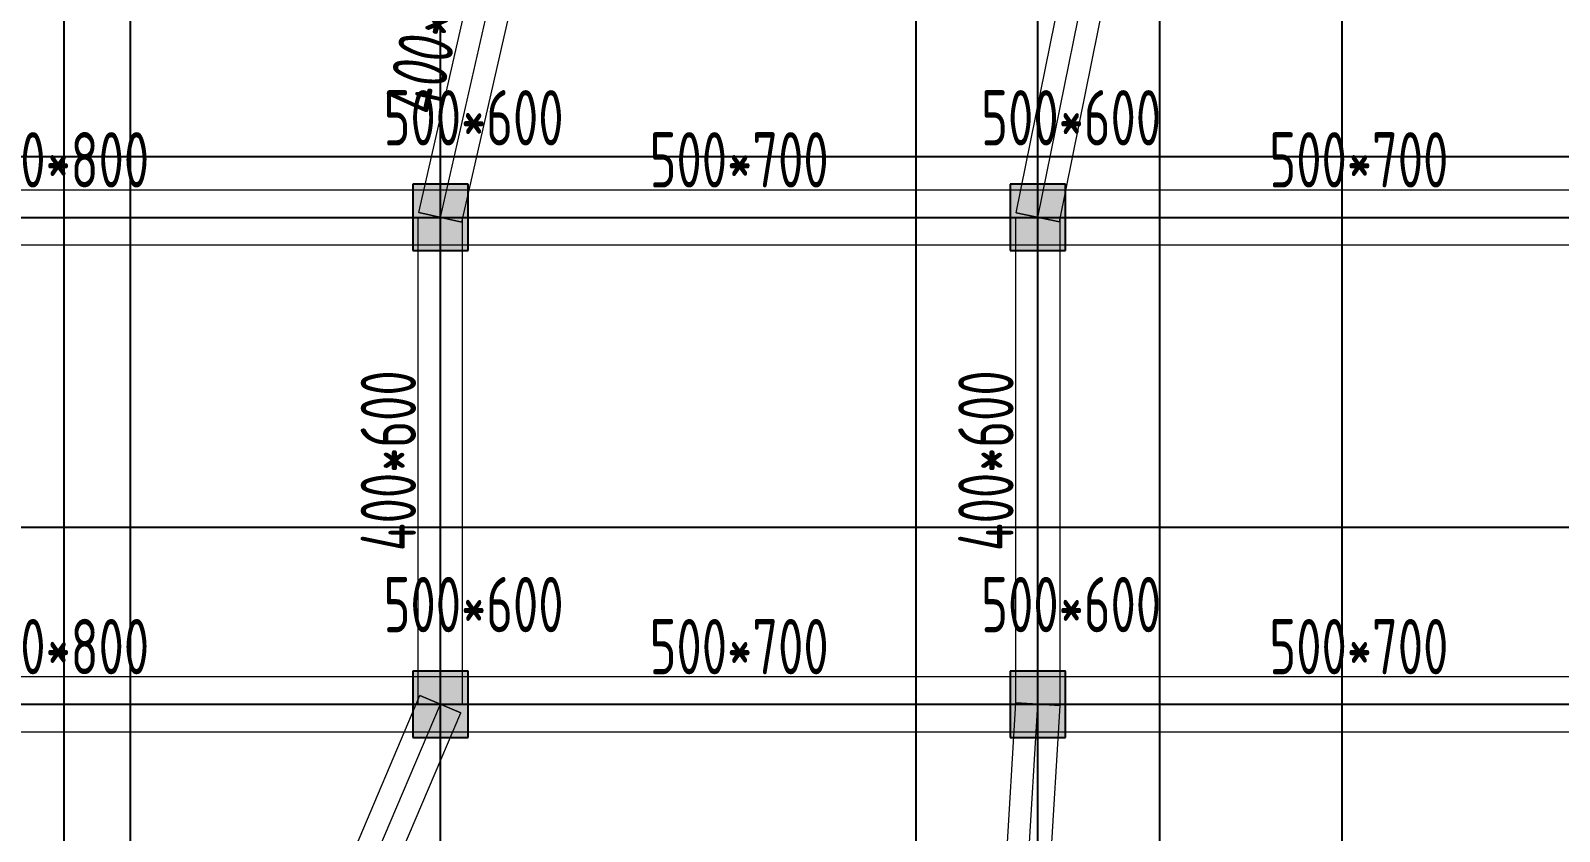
# Model space of a CAD drawing. Extents: x 369444 to 684549, y -549309 to 575337.
# Drawn here: x 474271 to 488087, y 417007 to 424245 of the extents above; entities that cross this region are included whole.
import ezdxf

# ---------------------------------------------------------------- set-up
doc = ezdxf.new("R2010")
doc.units = 0
doc.header["$LTSCALE"] = 1000
doc.header["$MEASUREMENT"] = 0
for name, color, linetype, lineweight, true_color in [('-1-0-1', 7, 'Continuous', 0, 0xc0c0c0), ('-1-1-2', 7, 'Continuous', 0, 0xc0c0c0), ('-2-0-1', 1, 'Continuous', 0, 0xff0000), ('-2-1-2', 9, 'Continuous', 0, 0x808080), ('11-6-1', 2, 'Continuous', 0, 0xffff00), ('11-6-2', 2, 'Continuous', 0, 0xffff00), ('11-6-5', 2, 'Continuous', 0, 0xffff00), ('12-6-1', 4, 'Continuous', 0, 0x00ffff), ('12-6-2', 4, 'Continuous', 0, 0x00ffff), ('12-6-5', 4, 'Continuous', 0, 0x00ffff)]:
    doc.layers.add(name, color=color, linetype=linetype, lineweight=lineweight, true_color=true_color)
for name, color, linetype in [('A-WALL-HATCH', 8, 'Continuous'), ('COLUMN', 9, 'Continuous'), ('DOTE', 1, 'Continuous')]:
    doc.layers.add(name, color=color, linetype=linetype)
doc.styles.add('yjkcad', font='yjkeng.shx', dxfattribs={"width": 0.7, "height": 250, "bigfont": 'yjkchn.shx'})

msp = doc.modelspace()

# ---------------------------------------------------------------- hatches: boundary and pattern name
at = {"layer": 'A-WALL-HATCH'}
for points in [[(478224.7, 422256.6), (478224.7, 422856.6), (477724.7, 422856.6), (477724.7, 422256.6)], [(483624.7, 422256.6), (483624.7, 422856.6), (483124.7, 422856.6), (483124.7, 422256.6)], [(478224.7, 417856.6), (478224.7, 418456.6), (477724.7, 418456.6), (477724.7, 417856.6)], [(483624.7, 417856.6), (483624.7, 418456.6), (483124.7, 418456.6), (483124.7, 417856.6)]]:
    msp.add_hatch(color=256, dxfattribs=at).paths.add_polyline_path(points)

# ---------------------------------------------------------------- linework, layer by layer
at = {"layer": '-1-0-1', "color": 0}
for p in [(477974.3, 422557.1, -3600), (483374.3, 422557.1, -3600), (477974.3, 418157.1, -3600), (483374.3, 418157.1, -3600)]:
    msp.add_point(p, dxfattribs=at)
at = {"layer": '-1-1-2', "color": 0}
for p, q in [((477974.3, 422557.1, -3600), (477974.3, 422557.1)), ((483374.3, 422557.1, -3600), (483374.3, 422557.1)), ((477974.3, 418157.1, -3600), (477974.3, 418157.1)), ((483374.3, 418157.1, -3600), (483374.3, 418157.1))]:
    msp.add_line(p, q, dxfattribs=at)
at = {"layer": '-2-0-1', "color": 0}
for p, q in [((483374.3, 422557.1, -3600), (484474.3, 428007.1, -3600)), ((477974.3, 422557.1, -3600), (478724.4, 425856.9, -3600)), ((471074.3, 422557.1, -3600), (477974.3, 422557.1, -3600)), ((477974.3, 418157.1, -3600), (477974.3, 422557.1, -3600)), ((477974.3, 422557.1, -3600), (483374.3, 422557.1, -3600)), ((483374.3, 418157.1, -3600), (483374.3, 422557.1, -3600)), ((483374.3, 422557.1, -3600), (489174.3, 422557.1, -3600)), ((471074.3, 418157.1, -3600), (477974.3, 418157.1, -3600)), ((475174.3, 411557.1, -3600), (477974.3, 418157.1, -3600)), ((477974.3, 418157.1, -3600), (483374.3, 418157.1, -3600)), ((482974.3, 411557.1, -3600), (483374.3, 418157.1, -3600)), ((483374.3, 418157.1, -3600), (489174.3, 418157.1, -3600))]:
    msp.add_line(p, q, dxfattribs=at)
at = {"layer": '-2-1-2', "color": 0}
for p, q in [((483374.3, 422557.1), (484474.3, 428007.1)), ((477974.3, 422557.1), (478724.4, 425856.9)), ((471074.3, 422557.1), (477974.3, 422557.1)), ((477974.3, 418157.1), (477974.3, 422557.1)), ((477974.3, 422557.1), (483374.3, 422557.1)), ((483374.3, 418157.1), (483374.3, 422557.1)), ((483374.3, 422557.1), (489174.3, 422557.1)), ((471074.3, 418157.1), (477974.3, 418157.1)), ((475174.3, 411557.1), (477974.3, 418157.1)), ((477974.3, 418157.1), (483374.3, 418157.1)), ((482974.3, 411557.1), (483374.3, 418157.1)), ((483374.3, 418157.1), (489174.3, 418157.1))]:
    msp.add_line(p, q, dxfattribs=at)
at = {"layer": '11-6-1', "color": 0}
for p, q in [((477724.3, 422857.1), (477724.3, 422257.1)), ((478224.3, 422857.1), (477724.3, 422857.1)), ((477724.3, 422857.1, -3600), (477724.3, 422257.1, -3600)), ((478224.3, 422857.1, -3600), (477724.3, 422857.1, -3600)), ((477724.3, 422857.1, -3600), (477724.3, 422857.1)), ((478224.3, 422257.1), (478224.3, 422857.1)), ((478224.3, 422257.1, -3600), (478224.3, 422857.1, -3600)), ((478224.3, 422857.1, -3600), (478224.3, 422857.1)), ((483124.3, 422857.1), (483124.3, 422257.1)), ((483624.3, 422857.1), (483124.3, 422857.1)), ((483124.3, 422857.1, -3600), (483124.3, 422257.1, -3600)), ((483624.3, 422857.1, -3600), (483124.3, 422857.1, -3600)), ((483124.3, 422857.1, -3600), (483124.3, 422857.1)), ((483624.3, 422257.1), (483624.3, 422857.1)), ((483624.3, 422257.1, -3600), (483624.3, 422857.1, -3600)), ((483624.3, 422857.1, -3600), (483624.3, 422857.1)), ((477724.3, 422257.1), (478224.3, 422257.1)), ((477724.3, 422257.1, -3600), (478224.3, 422257.1, -3600)), ((477724.3, 422257.1, -3600), (477724.3, 422257.1)), ((478224.3, 422257.1, -3600), (478224.3, 422257.1)), ((483124.3, 422257.1), (483624.3, 422257.1)), ((483124.3, 422257.1, -3600), (483624.3, 422257.1, -3600)), ((483124.3, 422257.1, -3600), (483124.3, 422257.1)), ((483624.3, 422257.1, -3600), (483624.3, 422257.1)), ((477724.3, 418457.1), (477724.3, 417857.1)), ((478224.3, 418457.1), (477724.3, 418457.1)), ((477724.3, 418457.1, -3600), (477724.3, 417857.1, -3600)), ((478224.3, 418457.1, -3600), (477724.3, 418457.1, -3600)), ((477724.3, 418457.1, -3600), (477724.3, 418457.1)), ((478224.3, 417857.1), (478224.3, 418457.1)), ((478224.3, 417857.1, -3600), (478224.3, 418457.1, -3600)), ((478224.3, 418457.1, -3600), (478224.3, 418457.1)), ((483124.3, 418457.1), (483124.3, 417857.1)), ((483624.3, 418457.1), (483124.3, 418457.1)), ((483124.3, 418457.1, -3600), (483124.3, 417857.1, -3600)), ((483624.3, 418457.1, -3600), (483124.3, 418457.1, -3600)), ((483124.3, 418457.1, -3600), (483124.3, 418457.1)), ((483624.3, 417857.1), (483624.3, 418457.1)), ((483624.3, 417857.1, -3600), (483624.3, 418457.1, -3600)), ((483624.3, 418457.1, -3600), (483624.3, 418457.1)), ((477724.3, 417857.1), (478224.3, 417857.1)), ((477724.3, 417857.1, -3600), (478224.3, 417857.1, -3600)), ((477724.3, 417857.1, -3600), (477724.3, 417857.1)), ((478224.3, 417857.1, -3600), (478224.3, 417857.1)), ((483124.3, 417857.1), (483624.3, 417857.1)), ((483124.3, 417857.1, -3600), (483624.3, 417857.1, -3600)), ((483124.3, 417857.1, -3600), (483124.3, 417857.1)), ((483624.3, 417857.1, -3600), (483624.3, 417857.1))]:
    msp.add_line(p, q, dxfattribs=at)
at = {"layer": '11-6-2', "color": 0}
for p, q in [((477974.3, 422557.1, -3600), (477974.3, 422557.1)), ((483374.3, 422557.1, -3600), (483374.3, 422557.1)), ((477974.3, 418157.1, -3600), (477974.3, 418157.1)), ((483374.3, 418157.1, -3600), (483374.3, 418157.1))]:
    msp.add_line(p, q, dxfattribs=at)
at = {"layer": '12-6-1', "color": 0}
for p, q in [((483178.3, 422596.6, -5100), (484278.3, 428046.6, -5100)), ((483178.3, 422596.6, -5900), (484278.3, 428046.6, -5900)), ((483570.4, 422517.5, -5100), (484670.4, 427967.5, -5100)), ((483570.4, 422517.5, -5900), (484670.4, 427967.5, -5900)), ((477779.3, 422601.4, -5100), (478529.4, 425901.3, -5100)), ((477779.3, 422601.4, -5700), (478529.4, 425901.3, -5700)), ((478169.3, 422512.7, -5100), (478919.4, 425812.6, -5100)), ((478169.3, 422512.7, -5700), (478919.4, 425812.6, -5700)), ((471074.3, 422807.1), (477974.3, 422807.1)), ((471074.3, 422807.1, -800), (477974.3, 422807.1, -800)), ((477974.3, 422807.1), (477974.3, 422307.1)), ((477974.3, 422807.1, -700), (477974.3, 422807.1)), ((477974.3, 422307.1, -700), (477974.3, 422807.1, -700)), ((477974.3, 422807.1), (483374.3, 422807.1)), ((477974.3, 422807.1, -700), (483374.3, 422807.1, -700)), ((477974.3, 422807.1), (477974.3, 422307.1)), ((477974.3, 422807.1, -800), (477974.3, 422807.1)), ((477974.3, 422307.1, -800), (477974.3, 422807.1, -800)), ((483374.3, 422807.1), (483374.3, 422307.1)), ((483374.3, 422807.1, -700), (483374.3, 422807.1)), ((483374.3, 422307.1, -700), (483374.3, 422807.1, -700)), ((483374.3, 422807.1), (483374.3, 422307.1)), ((483374.3, 422807.1, -700), (483374.3, 422807.1)), ((483374.3, 422307.1, -700), (483374.3, 422807.1, -700)), ((483374.3, 422807.1), (489174.3, 422807.1)), ((483374.3, 422807.1, -700), (489174.3, 422807.1, -700)), ((477774.3, 422557.1, -5100), (478174.3, 422557.1, -5100)), ((477774.3, 422557.1, -5700), (477774.3, 422557.1, -5100)), ((478174.3, 422557.1, -5700), (477774.3, 422557.1, -5700)), ((477774.3, 418157.1, -5100), (477774.3, 422557.1, -5100)), ((477774.3, 418157.1, -5700), (477774.3, 422557.1, -5700)), ((477779.3, 422601.4, -5100), (478169.3, 422512.7, -5100)), ((477779.3, 422601.4, -5700), (477779.3, 422601.4, -5100)), ((478169.3, 422512.7, -5700), (477779.3, 422601.4, -5700)), ((478169.3, 422512.7, -5100), (478169.3, 422512.7, -5700)), ((478174.3, 422557.1, -5100), (478174.3, 422557.1, -5700)), ((478174.3, 418157.1, -5100), (478174.3, 422557.1, -5100)), ((478174.3, 418157.1, -5700), (478174.3, 422557.1, -5700)), ((483174.3, 422557.1, -5100), (483574.3, 422557.1, -5100)), ((483174.3, 422557.1, -5700), (483174.3, 422557.1, -5100)), ((483574.3, 422557.1, -5700), (483174.3, 422557.1, -5700)), ((483174.3, 418157.1, -5100), (483174.3, 422557.1, -5100)), ((483174.3, 418157.1, -5700), (483174.3, 422557.1, -5700)), ((483178.3, 422596.6, -5100), (483570.4, 422517.5, -5100)), ((483178.3, 422596.6, -5900), (483178.3, 422596.6, -5100)), ((483570.4, 422517.5, -5900), (483178.3, 422596.6, -5900)), ((483570.4, 422517.5, -5100), (483570.4, 422517.5, -5900)), ((483574.3, 422557.1, -5100), (483574.3, 422557.1, -5700)), ((483574.3, 418157.1, -5100), (483574.3, 422557.1, -5100)), ((483574.3, 418157.1, -5700), (483574.3, 422557.1, -5700)), ((471074.3, 422307.1), (477974.3, 422307.1)), ((471074.3, 422307.1, -800), (477974.3, 422307.1, -800)), ((477974.3, 422307.1), (477974.3, 422307.1, -700)), ((477974.3, 422307.1), (483374.3, 422307.1)), ((477974.3, 422307.1, -700), (483374.3, 422307.1, -700)), ((477974.3, 422307.1), (477974.3, 422307.1, -800)), ((483374.3, 422307.1), (483374.3, 422307.1, -700)), ((483374.3, 422307.1), (483374.3, 422307.1, -700)), ((483374.3, 422307.1), (489174.3, 422307.1)), ((483374.3, 422307.1, -700), (489174.3, 422307.1, -700)), ((471074.3, 418407.1), (477974.3, 418407.1)), ((471074.3, 418407.1, -800), (477974.3, 418407.1, -800)), ((477974.3, 418407.1), (477974.3, 417907.1)), ((477974.3, 418407.1, -700), (477974.3, 418407.1)), ((477974.3, 417907.1, -700), (477974.3, 418407.1, -700)), ((477974.3, 418407.1), (483374.3, 418407.1)), ((477974.3, 418407.1, -700), (483374.3, 418407.1, -700)), ((477974.3, 418407.1), (477974.3, 417907.1)), ((477974.3, 418407.1, -800), (477974.3, 418407.1)), ((477974.3, 417907.1, -800), (477974.3, 418407.1, -800)), ((483374.3, 418407.1), (483374.3, 417907.1)), ((483374.3, 418407.1, -700), (483374.3, 418407.1)), ((483374.3, 417907.1, -700), (483374.3, 418407.1, -700)), ((483374.3, 418407.1), (489174.3, 418407.1)), ((483374.3, 418407.1, -700), (489174.3, 418407.1, -700)), ((483374.3, 418407.1), (483374.3, 417907.1)), ((483374.3, 418407.1, -700), (483374.3, 418407.1)), ((483374.3, 417907.1, -700), (483374.3, 418407.1, -700)), ((474990.2, 411635.2, -5100), (477790.2, 418235.2, -5100)), ((474990.2, 411635.2, -5900), (477790.2, 418235.2, -5900)), ((477790.2, 418235.2, -5100), (478158.4, 418078.9, -5100)), ((477790.2, 418235.2, -5900), (477790.2, 418235.2, -5100)), ((478158.4, 418078.9, -5900), (477790.2, 418235.2, -5900)), ((475358.4, 411478.9, -5100), (478158.4, 418078.9, -5100)), ((475358.4, 411478.9, -5900), (478158.4, 418078.9, -5900)), ((477774.3, 418157.1, -5100), (478174.3, 418157.1, -5100)), ((477774.3, 418157.1, -5700), (477774.3, 418157.1, -5100)), ((478174.3, 418157.1, -5700), (477774.3, 418157.1, -5700)), ((478158.4, 418078.9, -5100), (478158.4, 418078.9, -5900)), ((478174.3, 418157.1, -5100), (478174.3, 418157.1, -5700)), ((482774.7, 411569.2, -5100), (483174.7, 418169.2, -5100)), ((482774.7, 411569.2, -5900), (483174.7, 418169.2, -5900)), ((483174, 411545, -5100), (483574, 418145, -5100)), ((483174, 411545, -5900), (483574, 418145, -5900)), ((483174.3, 418157.1, -5100), (483574.3, 418157.1, -5100)), ((483174.3, 418157.1, -5700), (483174.3, 418157.1, -5100)), ((483574.3, 418157.1, -5700), (483174.3, 418157.1, -5700)), ((483174.7, 418169.2, -5100), (483574, 418145, -5100)), ((483174.7, 418169.2, -5900), (483174.7, 418169.2, -5100)), ((483574, 418145, -5900), (483174.7, 418169.2, -5900)), ((483574, 418145, -5100), (483574, 418145, -5900)), ((483574.3, 418157.1, -5100), (483574.3, 418157.1, -5700)), ((471074.3, 417907.1), (477974.3, 417907.1)), ((471074.3, 417907.1, -800), (477974.3, 417907.1, -800)), ((477974.3, 417907.1), (477974.3, 417907.1, -700)), ((477974.3, 417907.1), (483374.3, 417907.1)), ((477974.3, 417907.1, -700), (483374.3, 417907.1, -700)), ((477974.3, 417907.1), (477974.3, 417907.1, -800)), ((483374.3, 417907.1), (483374.3, 417907.1, -700)), ((483374.3, 417907.1), (489174.3, 417907.1)), ((483374.3, 417907.1, -700), (489174.3, 417907.1, -700)), ((483374.3, 417907.1), (483374.3, 417907.1, -700))]:
    msp.add_line(p, q, dxfattribs=at)
at = {"layer": '12-6-2', "color": 0}
for p, q in [((483374.3, 422557.1, -5100), (484474.3, 428007.1, -5100)), ((477974.3, 422557.1, -5100), (478724.4, 425856.9, -5100)), ((471074.3, 422557.1), (477974.3, 422557.1)), ((477974.3, 422557.1), (483374.3, 422557.1)), ((477974.3, 418157.1, -5100), (477974.3, 422557.1, -5100)), ((483374.3, 422557.1), (489174.3, 422557.1)), ((483374.3, 418157.1, -5100), (483374.3, 422557.1, -5100)), ((471074.3, 418157.1), (477974.3, 418157.1)), ((475174.3, 411557.1, -5100), (477974.3, 418157.1, -5100)), ((477974.3, 418157.1), (483374.3, 418157.1)), ((482974.3, 411557.1, -5100), (483374.3, 418157.1, -5100)), ((483374.3, 418157.1), (489174.3, 418157.1))]:
    msp.add_line(p, q, dxfattribs=at)
at = {"layer": 'COLUMN', "color": 8}
for p, q in [((478224.7, 422856.6), (477724.7, 422856.6)), ((477724.7, 422856.6), (477724.7, 422256.6)), ((478224.7, 422256.6), (478224.7, 422856.6)), ((483624.7, 422856.6), (483124.7, 422856.6)), ((483124.7, 422856.6), (483124.7, 422256.6)), ((483624.7, 422256.6), (483624.7, 422856.6)), ((477724.7, 422256.6), (478224.7, 422256.6)), ((483124.7, 422256.6), (483624.7, 422256.6)), ((478224.7, 418456.6), (477724.7, 418456.6)), ((477724.7, 418456.6), (477724.7, 417856.6)), ((478224.7, 417856.6), (478224.7, 418456.6)), ((483624.7, 418456.6), (483124.7, 418456.6)), ((483124.7, 418456.6), (483124.7, 417856.6)), ((483624.7, 417856.6), (483624.7, 418456.6)), ((477724.7, 417856.6), (478224.7, 417856.6)), ((483124.7, 417856.6), (483624.7, 417856.6))]:
    msp.add_line(p, q, dxfattribs=at)
at = {"layer": 'DOTE', "color": 8}
for p, q in [((474574.5, 59364.2), (474574.5, 476704.8)), ((475174.5, 59364.2), (475174.5, 476704.8)), ((477974.5, 261807), (477974.5, 476704.8)), ((482274.5, 59364.2), (482274.5, 476704.8)), ((483374.5, 59364.2), (483374.5, 476704.8)), ((484474.5, 261807), (484474.5, 476704.8)), ((486124.5, 261807), (486124.5, 476704.8))]:
    msp.add_line(p, q, dxfattribs=at)
at = {"layer": 'DOTE', "color": 8, "lineweight": -2}
for p, q in [((377844.4, 423107), (624570.9, 423107)), ((377844.4, 422557), (624570.9, 422557)), ((377844.4, 419757), (624570.9, 419757)), ((377844.4, 418157), (624570.9, 418157))]:
    msp.add_line(p, q, dxfattribs=at)

# ---------------------------------------------------------------- texts
at = {"layer": '11-6-5', "color": 0, "char_height": 500, "attachment_point": 8, "style": 'yjkcad'}
for insert in [(478274.3, 423207.1, -3600), (483674.3, 423207.1, -3600), (478274.3, 418807.1, -3600), (483674.3, 418807.1, -3600)]:
    msp.add_mtext('500*600', dxfattribs=dict(at, insert=insert))
at = {"layer": '12-6-5', "color": 0, "char_height": 500, "attachment_point": 8, "style": 'yjkcad'}
for s, insert, rotation in [('400*600', (478134.8, 424255.8), 77.19424), ('400*600', (477754.3, 420357.1), 90), ('400*600', (483154.3, 420357.1), 90), ('500*800', (474524.3, 418427.1), 360)]:
    msp.add_mtext(s, dxfattribs=dict(at, insert=insert, rotation=rotation))
for s, insert in [('500*800', (474524.3, 422827.1)), ('500*700', (480674.3, 422827.1)), ('500*700', (486274.3, 422827.1)), ('500*700', (480674.3, 418427.1)), ('500*700', (486274.3, 418427.1))]:
    msp.add_mtext(s, dxfattribs=dict(at, insert=insert))

doc.saveas('drawing.dxf')
